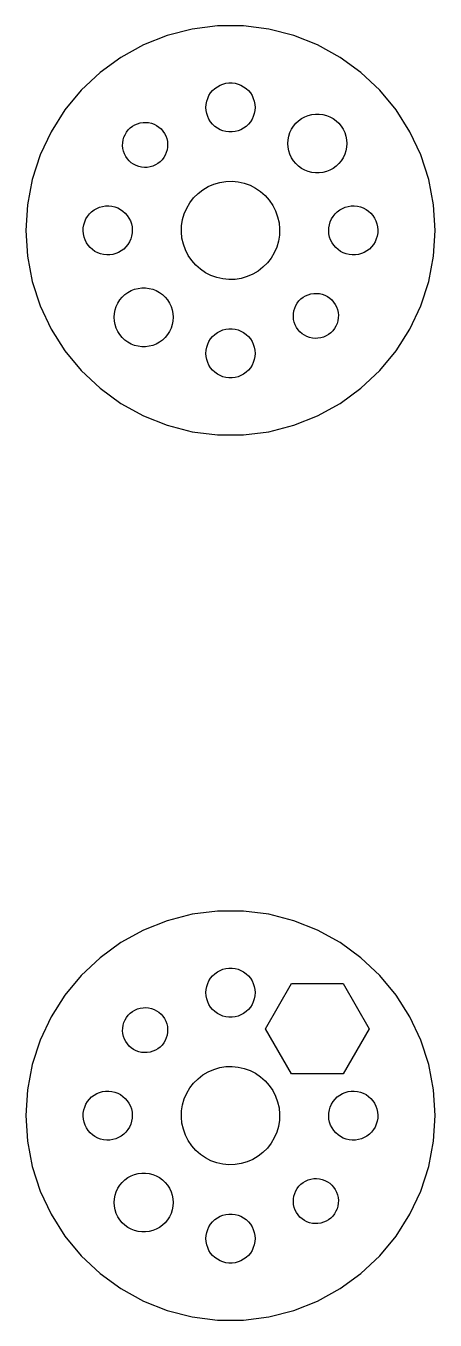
# Model space of a CAD drawing. Header units: metres. Extents: x -14 to 14, y -12 to 176.
# Drawn here: x -12.5 to 12.5, y -12.5 to 66.5 of the extents above; entities that cross this region are included whole.
import ezdxf

# ---------------------------------------------------------------- set-up
doc = ezdxf.new("R2010")
doc.units = ezdxf.units.M

msp = doc.modelspace()

# ---------------------------------------------------------------- linework, layer by layer
for p, q in [((-0.784866, 66.4753), (-2.34225, 66.2786)), ((0.784866, 66.4753), (-0.784866, 66.4753)), ((2.34225, 66.2786), (0.784866, 66.4753)), ((-3.8627, 65.8882), (-5.32224, 65.3103)), ((-2.34225, 66.2786), (-3.8627, 65.8882)), ((3.8627, 65.8882), (2.34225, 66.2786)), ((5.32224, 65.3103), (3.8627, 65.8882)), ((-5.32224, 65.3103), (-6.69783, 64.5541)), ((6.69783, 64.5541), (5.32224, 65.3103)), ((-6.69783, 64.5541), (-7.96779, 63.6314)), ((7.96779, 63.6314), (6.69783, 64.5541)), ((-7.96779, 63.6314), (-9.11211, 62.5568)), ((9.11211, 62.5568), (7.96779, 63.6314)), ((-9.11211, 62.5568), (-10.1127, 61.3473)), ((-1.31445, 62.2226), (-1.21352, 62.3817)), ((-1.21352, 62.3817), (-1.09344, 62.5268)), ((-1.09344, 62.5268), (-0.956131, 62.6558)), ((-0.956131, 62.6558), (-0.803726, 62.7665)), ((-0.803726, 62.7665), (-0.638657, 62.8572)), ((-0.638657, 62.8572), (-0.463516, 62.9266)), ((-0.463516, 62.9266), (-0.281067, 62.9734)), ((-0.281067, 62.9734), (-0.094177, 62.997)), ((-0.094177, 62.997), (0.094177, 62.997)), ((0.094177, 62.997), (0.281067, 62.9734)), ((0.281067, 62.9734), (0.463516, 62.9266)), ((0.463516, 62.9266), (0.638657, 62.8572)), ((0.638657, 62.8572), (0.803726, 62.7665)), ((0.803726, 62.7665), (0.956131, 62.6558)), ((0.956131, 62.6558), (1.09344, 62.5268)), ((1.09344, 62.5268), (1.21352, 62.3817)), ((1.21352, 62.3817), (1.31445, 62.2226)), ((10.1127, 61.3473), (9.11211, 62.5568)), ((-1.5, 61.5), (-1.48816, 61.688)), ((-1.48816, 61.688), (-1.45287, 61.873)), ((-1.45287, 61.873), (-1.39465, 62.0522)), ((-1.39465, 62.0522), (-1.31445, 62.2226)), ((1.31445, 62.2226), (1.39465, 62.0522)), ((1.39465, 62.0522), (1.45287, 61.873)), ((1.45287, 61.873), (1.48816, 61.688)), ((1.48816, 61.688), (1.5, 61.5)), ((-10.1127, 61.3473), (-10.9538, 60.0219)), ((-1.48816, 61.312), (-1.5, 61.5)), ((-1.45287, 61.127), (-1.48816, 61.312)), ((-1.39465, 60.9478), (-1.45287, 61.127)), ((-1.31445, 60.7774), (-1.39465, 60.9478)), ((1.39465, 60.9478), (1.31445, 60.7774)), ((1.45287, 61.127), (1.39465, 60.9478)), ((1.48816, 61.312), (1.45287, 61.127)), ((1.5, 61.5), (1.48816, 61.312)), ((4.15562, 60.6899), (4.3385, 60.8228)), ((4.3385, 60.8228), (4.53659, 60.9317)), ((4.53659, 60.9317), (4.74677, 61.0149)), ((4.74677, 61.0149), (4.96571, 61.0711)), ((4.96571, 61.0711), (5.18997, 61.0994)), ((5.18997, 61.0994), (5.41602, 61.0994)), ((5.41602, 61.0994), (5.64027, 61.0711)), ((5.64027, 61.0711), (5.85922, 61.0149)), ((5.85922, 61.0149), (6.0694, 60.9317)), ((6.0694, 60.9317), (6.26749, 60.8228)), ((6.26749, 60.8228), (6.45035, 60.6899)), ((10.9538, 60.0219), (10.1127, 61.3473)), ((-10.9538, 60.0219), (-11.6222, 58.6015)), ((-6.35214, 59.9878), (-6.24631, 60.1242)), ((-6.24631, 60.1242), (-6.12421, 60.2463)), ((-6.12421, 60.2463), (-5.98776, 60.3521)), ((-5.98776, 60.3521), (-5.83914, 60.44)), ((-5.83914, 60.44), (-5.68066, 60.5086)), ((-5.68066, 60.5086), (-5.51485, 60.5568)), ((-5.51485, 60.5568), (-5.3443, 60.5838)), ((-5.3443, 60.5838), (-5.17172, 60.5892)), ((-5.17172, 60.5892), (-4.9998, 60.573)), ((-4.9998, 60.573), (-4.8313, 60.5353)), ((-4.8313, 60.5353), (-4.66882, 60.4768)), ((-4.66882, 60.4768), (-4.51497, 60.3984)), ((-4.51497, 60.3984), (-4.37216, 60.3014)), ((-4.37216, 60.3014), (-4.24263, 60.1872)), ((-4.24263, 60.1872), (-4.12845, 60.0576)), ((-4.12845, 60.0576), (-4.03139, 59.9148)), ((-1.21352, 60.6183), (-1.31445, 60.7774)), ((-1.09344, 60.4732), (-1.21352, 60.6183)), ((-0.956131, 60.3442), (-1.09344, 60.4732)), ((-0.803726, 60.2335), (-0.956131, 60.3442)), ((-0.638657, 60.1427), (-0.803726, 60.2335)), ((-0.463516, 60.0734), (-0.638657, 60.1427)), ((-0.281067, 60.0266), (-0.463516, 60.0734)), ((-0.094177, 60.0029), (-0.281067, 60.0266)), ((0.094177, 60.0029), (-0.094177, 60.0029)), ((0.281067, 60.0266), (0.094177, 60.0029)), ((0.463516, 60.0734), (0.281067, 60.0266)), ((0.638657, 60.1427), (0.463516, 60.0734)), ((0.803726, 60.2335), (0.638657, 60.1427)), ((0.956131, 60.3442), (0.803726, 60.2335)), ((1.09344, 60.4732), (0.956131, 60.3442)), ((1.21352, 60.6183), (1.09344, 60.4732)), ((1.31445, 60.7774), (1.21352, 60.6183)), ((3.62939, 59.9656), (3.72565, 60.1702)), ((3.72565, 60.1702), (3.84676, 60.361)), ((3.84676, 60.361), (3.99084, 60.5352)), ((3.99084, 60.5352), (4.15562, 60.6899)), ((6.45035, 60.6899), (6.61514, 60.5352)), ((6.61514, 60.5352), (6.75922, 60.361)), ((6.75922, 60.361), (6.88034, 60.1702)), ((6.88034, 60.1702), (6.97659, 59.9656)), ((11.6222, 58.6015), (10.9538, 60.0219)), ((-6.58923, 59.1717), (-6.5838, 59.3443)), ((-6.5838, 59.3443), (-6.55679, 59.5148)), ((-6.55679, 59.5148), (-6.50862, 59.6807)), ((-6.50862, 59.6807), (-6.44003, 59.8391)), ((-6.44003, 59.8391), (-6.35214, 59.9878)), ((-4.03139, 59.9148), (-3.95299, 59.761)), ((-3.95299, 59.761), (-3.8945, 59.5985)), ((-3.8945, 59.5985), (-3.85683, 59.43)), ((-3.85683, 59.43), (-3.84059, 59.2581)), ((-3.84059, 59.2581), (-3.84601, 59.0855)), ((3.50299, 59.303), (3.51718, 59.5286)), ((3.51718, 59.0774), (3.50299, 59.303)), ((3.51718, 59.5286), (3.55954, 59.7506)), ((3.55954, 59.7506), (3.62939, 59.9656)), ((6.97659, 59.9656), (7.04645, 59.7506)), ((7.04645, 59.7506), (7.08879, 59.5286)), ((7.08879, 59.5286), (7.103, 59.303)), ((7.103, 59.303), (7.08879, 59.0774)), ((-11.6222, 58.6015), (-12.1073, 57.1086)), ((-6.57298, 58.9998), (-6.58923, 59.1717)), ((-6.53531, 58.8313), (-6.57298, 58.9998)), ((-6.47682, 58.6688), (-6.53531, 58.8313)), ((-6.39842, 58.515), (-6.47682, 58.6688)), ((-6.30136, 58.3722), (-6.39842, 58.515)), ((-4.07767, 58.442), (-4.1835, 58.3056)), ((-3.98978, 58.5907), (-4.07767, 58.442)), ((-3.92119, 58.7491), (-3.98978, 58.5907)), ((-3.87302, 58.915), (-3.92119, 58.7491)), ((-3.84601, 59.0855), (-3.87302, 58.915)), ((3.55954, 58.8553), (3.51718, 59.0774)), ((3.62939, 58.6404), (3.55954, 58.8553)), ((3.72565, 58.4358), (3.62939, 58.6404)), ((3.84676, 58.245), (3.72565, 58.4358)), ((6.88034, 58.4358), (6.75922, 58.245)), ((6.97659, 58.6404), (6.88034, 58.4358)), ((7.04645, 58.8553), (6.97659, 58.6404)), ((7.08879, 59.0774), (7.04645, 58.8553)), ((12.1073, 57.1086), (11.6222, 58.6015)), ((-6.18718, 58.2426), (-6.30136, 58.3722)), ((-6.05765, 58.1284), (-6.18718, 58.2426)), ((-5.91484, 58.0314), (-6.05765, 58.1284)), ((-5.76099, 57.953), (-5.91484, 58.0314)), ((-5.59851, 57.8945), (-5.76099, 57.953)), ((-5.43001, 57.8568), (-5.59851, 57.8945)), ((-5.2581, 57.8406), (-5.43001, 57.8568)), ((-5.08551, 57.846), (-5.2581, 57.8406)), ((-4.91496, 57.873), (-5.08551, 57.846)), ((-4.74915, 57.9212), (-4.91496, 57.873)), ((-4.59067, 57.9898), (-4.74915, 57.9212)), ((-4.44205, 58.0777), (-4.59067, 57.9898)), ((-4.3056, 58.1835), (-4.44205, 58.0777)), ((-4.1835, 58.3056), (-4.3056, 58.1835)), ((3.99084, 58.0708), (3.84676, 58.245)), ((4.15562, 57.9161), (3.99084, 58.0708)), ((4.3385, 57.7832), (4.15562, 57.9161)), ((4.53659, 57.6743), (4.3385, 57.7832)), ((4.74677, 57.5911), (4.53659, 57.6743)), ((6.0694, 57.6743), (5.85922, 57.5911)), ((6.26749, 57.7832), (6.0694, 57.6743)), ((6.45035, 57.9161), (6.26749, 57.7832)), ((6.61514, 58.0708), (6.45035, 57.9161)), ((6.75922, 58.245), (6.61514, 58.0708)), ((-12.1073, 57.1086), (-12.4014, 55.5667)), ((-1.0162, 56.8226), (-0.654419, 56.9277)), ((-0.654419, 56.9277), (-0.282318, 56.9867)), ((-0.282318, 56.9867), (0.094223, 56.9985)), ((0.094223, 56.9985), (0.469299, 56.9631)), ((0.469299, 56.9631), (0.83696, 56.8809)), ((0.83696, 56.8809), (1.19144, 56.7533)), ((4.96571, 57.5349), (4.74677, 57.5911)), ((5.18997, 57.5065), (4.96571, 57.5349)), ((5.41602, 57.5065), (5.18997, 57.5065)), ((5.64027, 57.5349), (5.41602, 57.5065)), ((5.85922, 57.5911), (5.64027, 57.5349)), ((12.4014, 55.5667), (12.1073, 57.1086)), ((-2.25032, 55.9839), (-1.98393, 56.2503)), ((-1.98393, 56.2503), (-1.68625, 56.4812)), ((-1.68625, 56.4812), (-1.36197, 56.673)), ((-1.36197, 56.673), (-1.0162, 56.8226)), ((1.19144, 56.7533), (1.52711, 56.5822)), ((1.52711, 56.5822), (1.83871, 56.3705)), ((1.83871, 56.3705), (2.12131, 56.1213)), ((2.12131, 56.1213), (2.37045, 55.8387)), ((-12.4014, 55.5667), (-12.5, 54)), ((-8.33008, 55.2494), (-8.16695, 55.3436)), ((-8.16695, 55.3436), (-7.99329, 55.4165)), ((-7.99329, 55.4165), (-7.81186, 55.4672)), ((-7.81186, 55.4672), (-7.6255, 55.4947)), ((-7.6255, 55.4947), (-7.43718, 55.4987)), ((-7.43718, 55.4987), (-7.24983, 55.479)), ((-7.24983, 55.479), (-7.06645, 55.436)), ((-7.06645, 55.436), (-6.88989, 55.3703)), ((-6.88989, 55.3703), (-6.72295, 55.283)), ((-6.72295, 55.283), (-6.56827, 55.1755)), ((-2.82263, 55.0162), (-2.673, 55.362)), ((-2.673, 55.362), (-2.48123, 55.6862)), ((-2.48123, 55.6862), (-2.25032, 55.9839)), ((2.37045, 55.8387), (2.58221, 55.5271)), ((2.58221, 55.5271), (2.75325, 55.1914)), ((6.66991, 55.2494), (6.83304, 55.3436)), ((6.83304, 55.3436), (7.0067, 55.4165)), ((7.0067, 55.4165), (7.18813, 55.4672)), ((7.18813, 55.4672), (7.37448, 55.4947)), ((7.37448, 55.4947), (7.56281, 55.4987)), ((7.56281, 55.4987), (7.75015, 55.479)), ((7.75015, 55.479), (7.93353, 55.436)), ((7.93353, 55.436), (8.11009, 55.3703)), ((8.11009, 55.3703), (8.27704, 55.283)), ((8.27704, 55.283), (8.43172, 55.1755)), ((12.5, 54), (12.4014, 55.5667)), ((-8.96036, 54.3425), (-8.90591, 54.5229)), ((-8.90591, 54.5229), (-8.8293, 54.6949)), ((-8.8293, 54.6949), (-8.73172, 54.8561)), ((-8.73172, 54.8561), (-8.61472, 55.0037)), ((-8.61472, 55.0037), (-8.48012, 55.1355)), ((-8.48012, 55.1355), (-8.33008, 55.2494)), ((-6.56827, 55.1755), (-6.42828, 55.0495)), ((-6.42828, 55.0495), (-6.30519, 54.9069)), ((-6.30519, 54.9069), (-6.20096, 54.75)), ((-6.20096, 54.75), (-6.1172, 54.5813)), ((-6.1172, 54.5813), (-6.05525, 54.4034)), ((-2.98668, 54.2823), (-2.92773, 54.6544)), ((-2.92773, 54.6544), (-2.82263, 55.0162)), ((2.75325, 55.1914), (2.88087, 54.837)), ((2.88087, 54.837), (2.96306, 54.4693)), ((6.03963, 54.3425), (6.09407, 54.5229)), ((6.09407, 54.5229), (6.17068, 54.6949)), ((6.17068, 54.6949), (6.26826, 54.8561)), ((6.26826, 54.8561), (6.38527, 55.0037)), ((6.38527, 55.0037), (6.51987, 55.1355)), ((6.51987, 55.1355), (6.66991, 55.2494)), ((8.43172, 55.1755), (8.5717, 55.0495)), ((8.5717, 55.0495), (8.69479, 54.9069)), ((8.69479, 54.9069), (8.79903, 54.75)), ((8.79903, 54.75), (8.88278, 54.5813)), ((8.88278, 54.5813), (8.94473, 54.4034)), ((-12.5, 54), (-12.4014, 52.4333)), ((-8.99966, 53.9686), (-8.99178, 54.1568)), ((-8.9839, 53.7809), (-8.99966, 53.9686)), ((-8.99178, 54.1568), (-8.96036, 54.3425)), ((-8.94473, 53.5966), (-8.9839, 53.7809)), ((-6.05525, 54.4034), (-6.01608, 54.2191)), ((-6.00821, 53.8432), (-6.03963, 53.6575)), ((-6.01608, 54.2191), (-6.00032, 54.0314)), ((-6.00032, 54.0314), (-6.00821, 53.8432)), ((-2.9985, 53.9058), (-2.98668, 54.2823)), ((-2.96306, 53.5307), (-2.9985, 53.9058)), ((2.98668, 53.7177), (2.92773, 53.3456)), ((2.96306, 54.4693), (2.9985, 54.0942)), ((2.9985, 54.0942), (2.98668, 53.7177)), ((6.00032, 53.9686), (6.00821, 54.1568)), ((6.01608, 53.7809), (6.00032, 53.9686)), ((6.00821, 54.1568), (6.03963, 54.3425)), ((6.05525, 53.5966), (6.01608, 53.7809)), ((8.94473, 54.4034), (8.9839, 54.2191)), ((8.99178, 53.8432), (8.96036, 53.6575)), ((8.9839, 54.2191), (8.99966, 54.0314)), ((8.99966, 54.0314), (8.99178, 53.8432)), ((12.4014, 52.4333), (12.5, 54)), ((-8.88278, 53.4187), (-8.94473, 53.5966)), ((-8.79903, 53.25), (-8.88278, 53.4187)), ((-8.69479, 53.0931), (-8.79903, 53.25)), ((-8.5717, 52.9505), (-8.69479, 53.0931)), ((-8.43172, 52.8245), (-8.5717, 52.9505)), ((-6.38527, 52.9963), (-6.51987, 52.8645)), ((-6.26826, 53.1439), (-6.38527, 52.9963)), ((-6.17068, 53.3051), (-6.26826, 53.1439)), ((-6.09407, 53.4771), (-6.17068, 53.3051)), ((-6.03963, 53.6575), (-6.09407, 53.4771)), ((-2.88087, 53.163), (-2.96306, 53.5307)), ((-2.75325, 52.8086), (-2.88087, 53.163)), ((2.82263, 52.9838), (2.673, 52.638)), ((2.92773, 53.3456), (2.82263, 52.9838)), ((6.1172, 53.4187), (6.05525, 53.5966)), ((6.20096, 53.25), (6.1172, 53.4187)), ((6.30519, 53.0931), (6.20096, 53.25)), ((6.42828, 52.9505), (6.30519, 53.0931)), ((6.56827, 52.8245), (6.42828, 52.9505)), ((8.61472, 52.9963), (8.48012, 52.8645)), ((8.73172, 53.1439), (8.61472, 52.9963)), ((8.8293, 53.3051), (8.73172, 53.1439)), ((8.90591, 53.4771), (8.8293, 53.3051)), ((8.96036, 53.6575), (8.90591, 53.4771)), ((-12.4014, 52.4333), (-12.1073, 50.8914)), ((-8.27704, 52.717), (-8.43172, 52.8245)), ((-8.11009, 52.6297), (-8.27704, 52.717)), ((-7.93353, 52.564), (-8.11009, 52.6297)), ((-7.75015, 52.521), (-7.93353, 52.564)), ((-7.56281, 52.5013), (-7.75015, 52.521)), ((-7.37448, 52.5053), (-7.56281, 52.5013)), ((-7.18813, 52.5328), (-7.37448, 52.5053)), ((-7.0067, 52.5835), (-7.18813, 52.5328)), ((-6.83304, 52.6564), (-7.0067, 52.5835)), ((-6.66991, 52.7506), (-6.83304, 52.6564)), ((-6.51987, 52.8645), (-6.66991, 52.7506)), ((-2.58221, 52.4729), (-2.75325, 52.8086)), ((-2.37045, 52.1613), (-2.58221, 52.4729)), ((-2.12131, 51.8787), (-2.37045, 52.1613)), ((2.48123, 52.3138), (2.25032, 52.0161)), ((2.673, 52.638), (2.48123, 52.3138)), ((6.72295, 52.717), (6.56827, 52.8245)), ((6.88989, 52.6297), (6.72295, 52.717)), ((7.06645, 52.564), (6.88989, 52.6297)), ((7.24983, 52.521), (7.06645, 52.564)), ((7.43718, 52.5013), (7.24983, 52.521)), ((7.6255, 52.5053), (7.43718, 52.5013)), ((7.81186, 52.5328), (7.6255, 52.5053)), ((7.99329, 52.5835), (7.81186, 52.5328)), ((8.16695, 52.6564), (7.99329, 52.5835)), ((8.33008, 52.7506), (8.16695, 52.6564)), ((8.48012, 52.8645), (8.33008, 52.7506)), ((12.1073, 50.8914), (12.4014, 52.4333)), ((-1.83871, 51.6295), (-2.12131, 51.8787)), ((-1.52711, 51.4178), (-1.83871, 51.6295)), ((-1.19144, 51.2467), (-1.52711, 51.4178)), ((1.36197, 51.327), (1.0162, 51.1774)), ((1.68625, 51.5188), (1.36197, 51.327)), ((1.98393, 51.7497), (1.68625, 51.5188)), ((2.25032, 52.0161), (1.98393, 51.7497)), ((-12.1073, 50.8914), (-11.6222, 49.3985)), ((-0.83696, 51.1191), (-1.19144, 51.2467)), ((-0.469299, 51.0369), (-0.83696, 51.1191)), ((-0.094223, 51.0015), (-0.469299, 51.0369)), ((0.282318, 51.0133), (-0.094223, 51.0015)), ((0.654419, 51.0723), (0.282318, 51.0133)), ((1.0162, 51.1774), (0.654419, 51.0723)), ((11.6222, 49.3985), (12.1073, 50.8914)), ((-6.88034, 49.5642), (-6.75922, 49.755)), ((-6.75922, 49.755), (-6.61514, 49.9292)), ((-6.61514, 49.9292), (-6.45035, 50.0839)), ((-6.45035, 50.0839), (-6.26749, 50.2168)), ((-6.26749, 50.2168), (-6.0694, 50.3257)), ((-6.0694, 50.3257), (-5.85922, 50.4089)), ((-5.85922, 50.4089), (-5.64027, 50.4651)), ((-5.64027, 50.4651), (-5.41602, 50.4935)), ((-5.41602, 50.4935), (-5.18997, 50.4935)), ((-5.18997, 50.4935), (-4.96571, 50.4651)), ((-4.96571, 50.4651), (-4.74677, 50.4089)), ((-4.74677, 50.4089), (-4.53659, 50.3257)), ((-4.53659, 50.3257), (-4.3385, 50.2168)), ((-4.3385, 50.2168), (-4.15562, 50.0839)), ((-4.15562, 50.0839), (-3.99084, 49.9292)), ((-3.99084, 49.9292), (-3.84676, 49.755)), ((-3.84676, 49.755), (-3.72565, 49.5642)), ((4.1835, 49.6944), (4.3056, 49.8165)), ((4.3056, 49.8165), (4.44205, 49.9223)), ((4.44205, 49.9223), (4.59067, 50.0102)), ((4.59067, 50.0102), (4.74915, 50.0788)), ((4.74915, 50.0788), (4.91496, 50.127)), ((4.91496, 50.127), (5.08551, 50.154)), ((5.08551, 50.154), (5.2581, 50.1594)), ((5.2581, 50.1594), (5.43001, 50.1432)), ((5.43001, 50.1432), (5.59851, 50.1055)), ((5.59851, 50.1055), (5.76099, 50.047)), ((5.76099, 50.047), (5.91484, 49.9686)), ((5.91484, 49.9686), (6.05765, 49.8716)), ((6.05765, 49.8716), (6.18718, 49.7574)), ((6.18718, 49.7574), (6.30136, 49.6278)), ((-11.6222, 49.3985), (-10.9538, 47.9781)), ((-7.08879, 48.9226), (-7.04645, 49.1447)), ((-7.04645, 49.1447), (-6.97659, 49.3596)), ((-6.97659, 49.3596), (-6.88034, 49.5642)), ((-3.72565, 49.5642), (-3.62939, 49.3596)), ((-3.62939, 49.3596), (-3.55954, 49.1447)), ((-3.55954, 49.1447), (-3.51718, 48.9226)), ((3.84601, 48.9145), (3.87302, 49.085)), ((3.87302, 49.085), (3.92119, 49.2509)), ((3.92119, 49.2509), (3.98978, 49.4093)), ((3.98978, 49.4093), (4.07767, 49.558)), ((4.07767, 49.558), (4.1835, 49.6944)), ((6.30136, 49.6278), (6.39842, 49.485)), ((6.39842, 49.485), (6.47682, 49.3312)), ((6.47682, 49.3312), (6.53531, 49.1687)), ((6.53531, 49.1687), (6.57298, 49.0002)), ((6.57298, 49.0002), (6.58923, 48.8283)), ((10.9538, 47.9781), (11.6222, 49.3985)), ((-7.103, 48.697), (-7.08879, 48.9226)), ((-7.08879, 48.4714), (-7.103, 48.697)), ((-7.04645, 48.2494), (-7.08879, 48.4714)), ((-6.97659, 48.0344), (-7.04645, 48.2494)), ((-3.55954, 48.2494), (-3.62939, 48.0344)), ((-3.51718, 48.4714), (-3.55954, 48.2494)), ((-3.51718, 48.9226), (-3.50299, 48.697)), ((-3.50299, 48.697), (-3.51718, 48.4714)), ((3.84059, 48.7419), (3.84601, 48.9145)), ((3.85683, 48.57), (3.84059, 48.7419)), ((3.8945, 48.4015), (3.85683, 48.57)), ((3.95299, 48.239), (3.8945, 48.4015)), ((4.03139, 48.0852), (3.95299, 48.239)), ((6.44003, 48.1609), (6.35214, 48.0122)), ((6.50862, 48.3193), (6.44003, 48.1609)), ((6.55679, 48.4852), (6.50862, 48.3193)), ((6.5838, 48.6557), (6.55679, 48.4852)), ((6.58923, 48.8283), (6.5838, 48.6557)), ((-10.9538, 47.9781), (-10.1127, 46.6527)), ((-6.88034, 47.8298), (-6.97659, 48.0344)), ((-6.75922, 47.639), (-6.88034, 47.8298)), ((-6.61514, 47.4648), (-6.75922, 47.639)), ((-6.45035, 47.3101), (-6.61514, 47.4648)), ((-3.99084, 47.4648), (-4.15562, 47.3101)), ((-3.84676, 47.639), (-3.99084, 47.4648)), ((-3.72565, 47.8298), (-3.84676, 47.639)), ((-3.62939, 48.0344), (-3.72565, 47.8298)), ((-1.31445, 47.2226), (-1.21352, 47.3817)), ((-1.21352, 47.3817), (-1.09344, 47.5268)), ((-1.09344, 47.5268), (-0.956131, 47.6558)), ((-0.956131, 47.6558), (-0.803726, 47.7665)), ((-0.803726, 47.7665), (-0.638657, 47.8573)), ((-0.638657, 47.8573), (-0.463516, 47.9266)), ((-0.463516, 47.9266), (-0.281067, 47.9734)), ((-0.281067, 47.9734), (-0.094177, 47.9971)), ((-0.094177, 47.9971), (0.094177, 47.9971)), ((0.094177, 47.9971), (0.281067, 47.9734)), ((0.281067, 47.9734), (0.463516, 47.9266)), ((0.463516, 47.9266), (0.638657, 47.8573)), ((0.638657, 47.8573), (0.803726, 47.7665)), ((0.803726, 47.7665), (0.956131, 47.6558)), ((0.956131, 47.6558), (1.09344, 47.5268)), ((1.09344, 47.5268), (1.21352, 47.3817)), ((1.21352, 47.3817), (1.31445, 47.2226)), ((4.12845, 47.9424), (4.03139, 48.0852)), ((4.24263, 47.8128), (4.12845, 47.9424)), ((4.37216, 47.6986), (4.24263, 47.8128)), ((4.51497, 47.6016), (4.37216, 47.6986)), ((4.66882, 47.5232), (4.51497, 47.6016)), ((4.8313, 47.4647), (4.66882, 47.5232)), ((4.9998, 47.427), (4.8313, 47.4647)), ((5.17172, 47.4108), (4.9998, 47.427)), ((5.3443, 47.4162), (5.17172, 47.4108)), ((5.51485, 47.4432), (5.3443, 47.4162)), ((5.68066, 47.4914), (5.51485, 47.4432)), ((5.83914, 47.56), (5.68066, 47.4914)), ((5.98776, 47.6479), (5.83914, 47.56)), ((6.12421, 47.7537), (5.98776, 47.6479)), ((6.24631, 47.8758), (6.12421, 47.7537)), ((6.35214, 48.0122), (6.24631, 47.8758)), ((10.1127, 46.6527), (10.9538, 47.9781)), ((-10.1127, 46.6527), (-9.11211, 45.4432)), ((-6.26749, 47.1772), (-6.45035, 47.3101)), ((-6.0694, 47.0683), (-6.26749, 47.1772)), ((-5.85922, 46.9851), (-6.0694, 47.0683)), ((-5.64027, 46.9289), (-5.85922, 46.9851)), ((-5.41602, 46.9006), (-5.64027, 46.9289)), ((-5.18997, 46.9006), (-5.41602, 46.9006)), ((-4.96571, 46.9289), (-5.18997, 46.9006)), ((-4.74677, 46.9851), (-4.96571, 46.9289)), ((-4.53659, 47.0683), (-4.74677, 46.9851)), ((-4.3385, 47.1772), (-4.53659, 47.0683)), ((-4.15562, 47.3101), (-4.3385, 47.1772)), ((-1.5, 46.5), (-1.48816, 46.688)), ((-1.48816, 46.688), (-1.45287, 46.873)), ((-1.45287, 46.873), (-1.39465, 47.0522)), ((-1.39465, 47.0522), (-1.31445, 47.2226)), ((1.31445, 47.2226), (1.39465, 47.0522)), ((1.39465, 47.0522), (1.45287, 46.873)), ((1.45287, 46.873), (1.48816, 46.688)), ((1.48816, 46.688), (1.5, 46.5)), ((9.11211, 45.4432), (10.1127, 46.6527)), ((-1.48816, 46.312), (-1.5, 46.5)), ((-1.45287, 46.127), (-1.48816, 46.312)), ((-1.39465, 45.9478), (-1.45287, 46.127)), ((-1.31445, 45.7774), (-1.39465, 45.9478)), ((1.39465, 45.9478), (1.31445, 45.7774)), ((1.45287, 46.127), (1.39465, 45.9478)), ((1.48816, 46.312), (1.45287, 46.127)), ((1.5, 46.5), (1.48816, 46.312)), ((-9.11211, 45.4432), (-7.96779, 44.3686)), ((-1.21352, 45.6183), (-1.31445, 45.7774)), ((-1.09344, 45.4732), (-1.21352, 45.6183)), ((-0.956131, 45.3442), (-1.09344, 45.4732)), ((-0.803726, 45.2335), (-0.956131, 45.3442)), ((-0.638657, 45.1428), (-0.803726, 45.2335)), ((-0.463516, 45.0734), (-0.638657, 45.1428)), ((-0.281067, 45.0266), (-0.463516, 45.0734)), ((-0.094177, 45.003), (-0.281067, 45.0266)), ((0.094177, 45.003), (-0.094177, 45.003)), ((0.281067, 45.0266), (0.094177, 45.003)), ((0.463516, 45.0734), (0.281067, 45.0266)), ((0.638657, 45.1428), (0.463516, 45.0734)), ((0.803726, 45.2335), (0.638657, 45.1428)), ((0.956131, 45.3442), (0.803726, 45.2335)), ((1.09344, 45.4732), (0.956131, 45.3442)), ((1.21352, 45.6183), (1.09344, 45.4732)), ((1.31445, 45.7774), (1.21352, 45.6183)), ((7.96779, 44.3686), (9.11211, 45.4432)), ((-7.96779, 44.3686), (-6.69783, 43.4459)), ((6.69783, 43.4459), (7.96779, 44.3686)), ((-6.69783, 43.4459), (-5.32224, 42.6897)), ((5.32224, 42.6897), (6.69783, 43.4459)), ((-5.32224, 42.6897), (-3.8627, 42.1118)), ((3.8627, 42.1118), (5.32224, 42.6897)), ((-3.8627, 42.1118), (-2.34225, 41.7214)), ((2.34225, 41.7214), (3.8627, 42.1118)), ((-2.34225, 41.7214), (-0.784866, 41.5247)), ((-0.784866, 41.5247), (0.784866, 41.5247)), ((0.784866, 41.5247), (2.34225, 41.7214)), ((-3.8627, 11.8882), (-5.32224, 11.3103)), ((-2.34225, 12.2786), (-3.8627, 11.8882)), ((-0.784866, 12.4753), (-2.34225, 12.2786)), ((0.784866, 12.4753), (-0.784866, 12.4753)), ((2.34225, 12.2786), (0.784866, 12.4753)), ((3.8627, 11.8882), (2.34225, 12.2786)), ((5.32224, 11.3103), (3.8627, 11.8882)), ((-5.32224, 11.3103), (-6.69783, 10.5541)), ((6.69783, 10.5541), (5.32224, 11.3103)), ((-6.69783, 10.5541), (-7.96779, 9.63141)), ((7.96779, 9.63141), (6.69783, 10.5541)), ((-7.96779, 9.63141), (-9.11211, 8.55682)), ((9.11211, 8.55682), (7.96779, 9.63141)), ((-0.956131, 8.65576), (-0.803726, 8.76648)), ((-0.803726, 8.76648), (-0.638657, 8.85724)), ((-0.638657, 8.85724), (-0.463516, 8.92657)), ((-0.463516, 8.92657), (-0.281067, 8.97342)), ((-0.281067, 8.97342), (-0.094177, 8.99704)), ((-0.094177, 8.99704), (0.094177, 8.99704)), ((0.094177, 8.99704), (0.281067, 8.97342)), ((0.281067, 8.97342), (0.463516, 8.92657)), ((0.463516, 8.92657), (0.638657, 8.85724)), ((0.638657, 8.85724), (0.803726, 8.76648)), ((0.803726, 8.76648), (0.956131, 8.65576)), ((-9.11211, 8.55682), (-10.1127, 7.34731)), ((-1.45287, 7.87303), (-1.39465, 8.05219)), ((-1.39465, 8.05219), (-1.31445, 8.22263)), ((-1.31445, 8.22263), (-1.21352, 8.38167)), ((-1.21352, 8.38167), (-1.09344, 8.52681)), ((-1.09344, 8.52681), (-0.956131, 8.65576)), ((0.956131, 8.65576), (1.09344, 8.52681)), ((1.09344, 8.52681), (1.21352, 8.38167)), ((1.21352, 8.38167), (1.31445, 8.22263)), ((1.31445, 8.22263), (1.39465, 8.05219)), ((1.39465, 8.05219), (1.45287, 7.87303)), ((2.1295, 5.30299), (3.71625, 8.05132)), ((3.71625, 8.05132), (6.88974, 8.05132)), ((6.88974, 8.05132), (8.47649, 5.30299)), ((10.1127, 7.34731), (9.11211, 8.55682)), ((-10.1127, 7.34731), (-10.9538, 6.02191)), ((-1.5, 7.5), (-1.48816, 7.68799)), ((-1.48816, 7.312), (-1.5, 7.5)), ((-1.48816, 7.68799), (-1.45287, 7.87303)), ((-1.45287, 7.12695), (-1.48816, 7.312)), ((-1.39465, 6.9478), (-1.45287, 7.12695)), ((1.45287, 7.12695), (1.39465, 6.9478)), ((1.45287, 7.87303), (1.48816, 7.68799)), ((1.48816, 7.312), (1.45287, 7.12695)), ((1.48816, 7.68799), (1.5, 7.5)), ((1.5, 7.5), (1.48816, 7.312)), ((10.9538, 6.02191), (10.1127, 7.34731)), ((-6.12421, 6.24631), (-5.98776, 6.35214)), ((-5.98776, 6.35214), (-5.83914, 6.44003)), ((-5.83914, 6.44003), (-5.68066, 6.50862)), ((-5.68066, 6.50862), (-5.51485, 6.55679)), ((-5.51485, 6.55679), (-5.3443, 6.5838)), ((-5.3443, 6.5838), (-5.17172, 6.58923)), ((-5.17172, 6.58923), (-4.9998, 6.57298)), ((-4.9998, 6.57298), (-4.8313, 6.53531)), ((-4.8313, 6.53531), (-4.66882, 6.47682)), ((-4.66882, 6.47682), (-4.51497, 6.39842)), ((-4.51497, 6.39842), (-4.37216, 6.30136)), ((-1.31445, 6.77736), (-1.39465, 6.9478)), ((-1.21352, 6.61832), (-1.31445, 6.77736)), ((-1.09344, 6.47318), (-1.21352, 6.61832)), ((-0.956131, 6.34422), (-1.09344, 6.47318)), ((-0.803726, 6.23351), (-0.956131, 6.34422)), ((0.956131, 6.34422), (0.803726, 6.23351)), ((1.09344, 6.47318), (0.956131, 6.34422)), ((1.21352, 6.61832), (1.09344, 6.47318)), ((1.31445, 6.77736), (1.21352, 6.61832)), ((1.39465, 6.9478), (1.31445, 6.77736)), ((-10.9538, 6.02191), (-11.6222, 4.60155)), ((-6.55679, 5.51485), (-6.50862, 5.68066)), ((-6.50862, 5.68066), (-6.44003, 5.83914)), ((-6.44003, 5.83914), (-6.35214, 5.98776)), ((-6.35214, 5.98776), (-6.24631, 6.12421)), ((-6.24631, 6.12421), (-6.12421, 6.24631)), ((-4.37216, 6.30136), (-4.24263, 6.18718)), ((-4.24263, 6.18718), (-4.12845, 6.05765)), ((-4.12845, 6.05765), (-4.03139, 5.91484)), ((-4.03139, 5.91484), (-3.95299, 5.76099)), ((-3.95299, 5.76099), (-3.8945, 5.59851)), ((-3.8945, 5.59851), (-3.85683, 5.43001)), ((-0.638657, 6.14275), (-0.803726, 6.23351)), ((-0.463516, 6.07341), (-0.638657, 6.14275)), ((-0.281067, 6.02657), (-0.463516, 6.07341)), ((-0.094177, 6.00294), (-0.281067, 6.02657)), ((0.094177, 6.00294), (-0.094177, 6.00294)), ((0.281067, 6.02657), (0.094177, 6.00294)), ((0.463516, 6.07341), (0.281067, 6.02657)), ((0.638657, 6.14275), (0.463516, 6.07341)), ((0.803726, 6.23351), (0.638657, 6.14275)), ((11.6222, 4.60155), (10.9538, 6.02191)), ((-6.58923, 5.17172), (-6.5838, 5.3443)), ((-6.57298, 4.9998), (-6.58923, 5.17172)), ((-6.5838, 5.3443), (-6.55679, 5.51485)), ((-6.53531, 4.8313), (-6.57298, 4.9998)), ((-6.47682, 4.66882), (-6.53531, 4.8313)), ((-3.92119, 4.74915), (-3.98978, 4.59067)), ((-3.87302, 4.91496), (-3.92119, 4.74915)), ((-3.84601, 5.08551), (-3.87302, 4.91496)), ((-3.85683, 5.43001), (-3.84059, 5.2581)), ((-3.84059, 5.2581), (-3.84601, 5.08551)), ((3.71625, 2.55467), (2.1295, 5.30299)), ((8.47649, 5.30299), (6.88974, 2.55467)), ((-11.6222, 4.60155), (-12.1073, 3.10861)), ((-6.39842, 4.51497), (-6.47682, 4.66882)), ((-6.30136, 4.37216), (-6.39842, 4.51497)), ((-6.18718, 4.24263), (-6.30136, 4.37216)), ((-6.05765, 4.12845), (-6.18718, 4.24263)), ((-5.91484, 4.03139), (-6.05765, 4.12845)), ((-5.76099, 3.95299), (-5.91484, 4.03139)), ((-5.59851, 3.8945), (-5.76099, 3.95299)), ((-4.59067, 3.98978), (-4.74915, 3.92119)), ((-4.44205, 4.07767), (-4.59067, 3.98978)), ((-4.3056, 4.1835), (-4.44205, 4.07767)), ((-4.1835, 4.3056), (-4.3056, 4.1835)), ((-4.07767, 4.44205), (-4.1835, 4.3056)), ((-3.98978, 4.59067), (-4.07767, 4.44205)), ((12.1073, 3.10861), (11.6222, 4.60155)), ((-5.43001, 3.85683), (-5.59851, 3.8945)), ((-5.2581, 3.84059), (-5.43001, 3.85683)), ((-5.08551, 3.84601), (-5.2581, 3.84059)), ((-4.91496, 3.87302), (-5.08551, 3.84601)), ((-4.74915, 3.92119), (-4.91496, 3.87302)), ((-12.1073, 3.10861), (-12.4014, 1.56665)), ((-1.98393, 2.25032), (-1.68625, 2.48123)), ((-1.68625, 2.48123), (-1.36197, 2.673)), ((-1.36197, 2.673), (-1.0162, 2.82263)), ((-1.0162, 2.82263), (-0.654419, 2.92773)), ((-0.654419, 2.92773), (-0.282318, 2.98668)), ((-0.282318, 2.98668), (0.094223, 2.9985)), ((0.094223, 2.9985), (0.469299, 2.96306)), ((0.469299, 2.96306), (0.83696, 2.88087)), ((0.83696, 2.88087), (1.19144, 2.75325)), ((1.19144, 2.75325), (1.52711, 2.58221)), ((1.52711, 2.58221), (1.83871, 2.37045)), ((1.83871, 2.37045), (2.12131, 2.12131)), ((6.88974, 2.55467), (3.71625, 2.55467)), ((12.4014, 1.56665), (12.1073, 3.10861)), ((-2.673, 1.36197), (-2.48123, 1.68625)), ((-2.48123, 1.68625), (-2.25032, 1.98393)), ((-2.25032, 1.98393), (-1.98393, 2.25032)), ((2.12131, 2.12131), (2.37045, 1.83871)), ((2.37045, 1.83871), (2.58221, 1.52711)), ((-12.4014, 1.56665), (-12.5, 0)), ((-8.8293, 0.694931), (-8.73172, 0.856064)), ((-8.73172, 0.856064), (-8.61472, 1.00369)), ((-8.61472, 1.00369), (-8.48012, 1.13548)), ((-8.48012, 1.13548), (-8.33008, 1.24937)), ((-8.33008, 1.24937), (-8.16695, 1.34357)), ((-8.16695, 1.34357), (-7.99329, 1.41655)), ((-7.99329, 1.41655), (-7.81186, 1.46721)), ((-7.81186, 1.46721), (-7.6255, 1.49474)), ((-7.6255, 1.49474), (-7.43718, 1.49867)), ((-7.43718, 1.49867), (-7.24983, 1.47899)), ((-7.24983, 1.47899), (-7.06645, 1.43597)), ((-7.06645, 1.43597), (-6.88989, 1.37032)), ((-6.88989, 1.37032), (-6.72295, 1.28304)), ((-6.72295, 1.28304), (-6.56827, 1.17554)), ((-6.56827, 1.17554), (-6.42828, 1.04948)), ((-6.42828, 1.04948), (-6.30519, 0.906891)), ((-6.30519, 0.906891), (-6.20096, 0.75)), ((-2.92773, 0.654419), (-2.82263, 1.0162)), ((-2.82263, 1.0162), (-2.673, 1.36197)), ((2.58221, 1.52711), (2.75325, 1.19144)), ((2.75325, 1.19144), (2.88087, 0.83696)), ((2.88087, 0.83696), (2.96306, 0.469299)), ((6.17068, 0.694931), (6.26826, 0.856064)), ((6.26826, 0.856064), (6.38527, 1.00369)), ((6.38527, 1.00369), (6.51987, 1.13548)), ((6.51987, 1.13548), (6.66991, 1.24937)), ((6.66991, 1.24937), (6.83304, 1.34357)), ((6.83304, 1.34357), (7.0067, 1.41655)), ((7.0067, 1.41655), (7.18813, 1.46721)), ((7.18813, 1.46721), (7.37448, 1.49474)), ((7.37448, 1.49474), (7.56281, 1.49867)), ((7.56281, 1.49867), (7.75015, 1.47899)), ((7.75015, 1.47899), (7.93353, 1.43597)), ((7.93353, 1.43597), (8.11009, 1.37032)), ((8.11009, 1.37032), (8.27704, 1.28304)), ((8.27704, 1.28304), (8.43172, 1.17554)), ((8.43172, 1.17554), (8.5717, 1.04948)), ((8.5717, 1.04948), (8.69479, 0.906891)), ((8.69479, 0.906891), (8.79903, 0.75)), ((12.5, 0), (12.4014, 1.56665)), ((-12.5, 0), (-12.4014, -1.56665)), ((-8.99966, -0.031403), (-8.99178, 0.156784)), ((-8.99178, 0.156784), (-8.96036, 0.342514)), ((-8.96036, 0.342514), (-8.90591, 0.522858)), ((-8.90591, 0.522858), (-8.8293, 0.694931)), ((-6.20096, 0.75), (-6.1172, 0.581268)), ((-6.1172, 0.581268), (-6.05525, 0.403366)), ((-6.05525, 0.403366), (-6.01608, 0.219116)), ((-6.01608, 0.219116), (-6.00032, 0.031403)), ((-6.00032, 0.031403), (-6.00821, -0.156784)), ((-2.9985, -0.094223), (-2.98668, 0.282318)), ((-2.98668, 0.282318), (-2.92773, 0.654419)), ((2.96306, 0.469299), (2.9985, 0.094223)), ((2.9985, 0.094223), (2.98668, -0.282318)), ((6.00032, -0.031403), (6.00821, 0.156784)), ((6.00821, 0.156784), (6.03963, 0.342514)), ((6.03963, 0.342514), (6.09407, 0.522858)), ((6.09407, 0.522858), (6.17068, 0.694931)), ((8.79903, 0.75), (8.88278, 0.581268)), ((8.88278, 0.581268), (8.94473, 0.403366)), ((8.94473, 0.403366), (8.9839, 0.219116)), ((8.9839, 0.219116), (8.99966, 0.031403)), ((8.99966, 0.031403), (8.99178, -0.156784)), ((12.4014, -1.56665), (12.5, 0)), ((-8.9839, -0.219116), (-8.99966, -0.031403)), ((-8.94473, -0.403366), (-8.9839, -0.219116)), ((-8.88278, -0.581268), (-8.94473, -0.403366)), ((-8.79903, -0.75), (-8.88278, -0.581268)), ((-8.69479, -0.906891), (-8.79903, -0.75)), ((-6.17068, -0.694931), (-6.26826, -0.856064)), ((-6.09407, -0.522858), (-6.17068, -0.694931)), ((-6.03963, -0.342514), (-6.09407, -0.522858)), ((-6.00821, -0.156784), (-6.03963, -0.342514)), ((-2.96306, -0.469299), (-2.9985, -0.094223)), ((-2.88087, -0.83696), (-2.96306, -0.469299)), ((2.92773, -0.654419), (2.82263, -1.0162)), ((2.98668, -0.282318), (2.92773, -0.654419)), ((6.01608, -0.219116), (6.00032, -0.031403)), ((6.05525, -0.403366), (6.01608, -0.219116)), ((6.1172, -0.581268), (6.05525, -0.403366)), ((6.20096, -0.75), (6.1172, -0.581268)), ((6.30519, -0.906891), (6.20096, -0.75)), ((8.8293, -0.694931), (8.73172, -0.856064)), ((8.90591, -0.522858), (8.8293, -0.694931)), ((8.96036, -0.342514), (8.90591, -0.522858)), ((8.99178, -0.156784), (8.96036, -0.342514)), ((-12.4014, -1.56665), (-12.1073, -3.10861)), ((-8.5717, -1.04948), (-8.69479, -0.906891)), ((-8.43172, -1.17554), (-8.5717, -1.04948)), ((-8.27704, -1.28304), (-8.43172, -1.17554)), ((-8.11009, -1.37032), (-8.27704, -1.28304)), ((-7.93353, -1.43597), (-8.11009, -1.37032)), ((-7.75015, -1.47899), (-7.93353, -1.43597)), ((-7.56281, -1.49867), (-7.75015, -1.47899)), ((-7.37448, -1.49474), (-7.56281, -1.49867)), ((-7.18813, -1.46721), (-7.37448, -1.49474)), ((-7.0067, -1.41655), (-7.18813, -1.46721)), ((-6.83304, -1.34357), (-7.0067, -1.41655)), ((-6.66991, -1.24937), (-6.83304, -1.34357)), ((-6.51987, -1.13548), (-6.66991, -1.24937)), ((-6.38527, -1.00369), (-6.51987, -1.13548)), ((-6.26826, -0.856064), (-6.38527, -1.00369)), ((-2.75325, -1.19144), (-2.88087, -0.83696)), ((-2.58221, -1.52711), (-2.75325, -1.19144)), ((-2.37045, -1.83871), (-2.58221, -1.52711)), ((2.673, -1.36197), (2.48123, -1.68625)), ((2.82263, -1.0162), (2.673, -1.36197)), ((6.42828, -1.04948), (6.30519, -0.906891)), ((6.56827, -1.17554), (6.42828, -1.04948)), ((6.72295, -1.28304), (6.56827, -1.17554)), ((6.88989, -1.37032), (6.72295, -1.28304)), ((7.06645, -1.43597), (6.88989, -1.37032)), ((7.24983, -1.47899), (7.06645, -1.43597)), ((7.43718, -1.49867), (7.24983, -1.47899)), ((7.6255, -1.49474), (7.43718, -1.49867)), ((7.81186, -1.46721), (7.6255, -1.49474)), ((7.99329, -1.41655), (7.81186, -1.46721)), ((8.16695, -1.34357), (7.99329, -1.41655)), ((8.33008, -1.24937), (8.16695, -1.34357)), ((8.48012, -1.13548), (8.33008, -1.24937)), ((8.61472, -1.00369), (8.48012, -1.13548)), ((8.73172, -0.856064), (8.61472, -1.00369)), ((12.1073, -3.10861), (12.4014, -1.56665)), ((-2.12131, -2.12131), (-2.37045, -1.83871)), ((-1.83871, -2.37045), (-2.12131, -2.12131)), ((1.98393, -2.25032), (1.68625, -2.48123)), ((2.25032, -1.98393), (1.98393, -2.25032)), ((2.48123, -1.68625), (2.25032, -1.98393)), ((-12.1073, -3.10861), (-11.6222, -4.60155)), ((-1.52711, -2.58221), (-1.83871, -2.37045)), ((-1.19144, -2.75325), (-1.52711, -2.58221)), ((-0.83696, -2.88087), (-1.19144, -2.75325)), ((-0.469299, -2.96306), (-0.83696, -2.88087)), ((-0.094223, -2.9985), (-0.469299, -2.96306)), ((0.282318, -2.98668), (-0.094223, -2.9985)), ((0.654419, -2.92773), (0.282318, -2.98668)), ((1.0162, -2.82263), (0.654419, -2.92773)), ((1.36197, -2.673), (1.0162, -2.82263)), ((1.68625, -2.48123), (1.36197, -2.673)), ((11.6222, -4.60155), (12.1073, -3.10861)), ((-6.61514, -4.0708), (-6.45035, -3.91606)), ((-6.45035, -3.91606), (-6.26749, -3.7832)), ((-6.26749, -3.7832), (-6.0694, -3.6743)), ((-6.0694, -3.6743), (-5.85922, -3.59109)), ((-5.85922, -3.59109), (-5.64027, -3.53488)), ((-5.64027, -3.53488), (-5.41602, -3.50655)), ((-5.41602, -3.50655), (-5.18997, -3.50655)), ((-5.18997, -3.50655), (-4.96571, -3.53488)), ((-4.96571, -3.53488), (-4.74677, -3.59109)), ((-4.74677, -3.59109), (-4.53659, -3.6743)), ((-4.53659, -3.6743), (-4.3385, -3.7832)), ((-4.3385, -3.7832), (-4.15562, -3.91606)), ((-4.15562, -3.91606), (-3.99084, -4.0708)), ((4.59067, -3.98978), (4.74915, -3.92119)), ((4.74915, -3.92119), (4.91496, -3.87302)), ((4.91496, -3.87302), (5.08551, -3.84601)), ((5.08551, -3.84601), (5.2581, -3.84059)), ((5.2581, -3.84059), (5.43001, -3.85683)), ((5.43001, -3.85683), (5.59851, -3.8945)), ((5.59851, -3.8945), (5.76099, -3.95299)), ((-11.6222, -4.60155), (-10.9538, -6.02191)), ((-7.04645, -4.85535), (-6.97659, -4.64037)), ((-6.97659, -4.64037), (-6.88034, -4.43584)), ((-6.88034, -4.43584), (-6.75922, -4.24498)), ((-6.75922, -4.24498), (-6.61514, -4.0708)), ((-3.99084, -4.0708), (-3.84676, -4.24498)), ((-3.84676, -4.24498), (-3.72565, -4.43584)), ((-3.72565, -4.43584), (-3.62939, -4.64037)), ((-3.62939, -4.64037), (-3.55954, -4.85535)), ((3.92119, -4.74915), (3.98978, -4.59067)), ((3.98978, -4.59067), (4.07767, -4.44205)), ((4.07767, -4.44205), (4.1835, -4.3056)), ((4.1835, -4.3056), (4.3056, -4.1835)), ((4.3056, -4.1835), (4.44205, -4.07767)), ((4.44205, -4.07767), (4.59067, -3.98978)), ((5.76099, -3.95299), (5.91484, -4.03139)), ((5.91484, -4.03139), (6.05765, -4.12845)), ((6.05765, -4.12845), (6.18718, -4.24263)), ((6.18718, -4.24263), (6.30136, -4.37216)), ((6.30136, -4.37216), (6.39842, -4.51497)), ((6.39842, -4.51497), (6.47682, -4.66882)), ((6.47682, -4.66882), (6.53531, -4.8313)), ((10.9538, -6.02191), (11.6222, -4.60155)), ((-7.103, -5.30299), (-7.08879, -5.07739)), ((-7.08879, -5.52859), (-7.103, -5.30299)), ((-7.08879, -5.07739), (-7.04645, -4.85535)), ((-3.55954, -4.85535), (-3.51718, -5.07739)), ((-3.51718, -5.07739), (-3.50299, -5.30299)), ((-3.50299, -5.30299), (-3.51718, -5.52859)), ((3.84059, -5.2581), (3.84601, -5.08551)), ((3.85683, -5.43001), (3.84059, -5.2581)), ((3.84601, -5.08551), (3.87302, -4.91496)), ((3.8945, -5.59851), (3.85683, -5.43001)), ((3.87302, -4.91496), (3.92119, -4.74915)), ((6.55679, -5.51485), (6.50862, -5.68066)), ((6.53531, -4.8313), (6.57298, -4.9998)), ((6.5838, -5.3443), (6.55679, -5.51485)), ((6.57298, -4.9998), (6.58923, -5.17172)), ((6.58923, -5.17172), (6.5838, -5.3443)), ((-10.9538, -6.02191), (-10.1127, -7.34731)), ((-7.04645, -5.75064), (-7.08879, -5.52859)), ((-6.97659, -5.96562), (-7.04645, -5.75064)), ((-6.88034, -6.17015), (-6.97659, -5.96562)), ((-6.75922, -6.36101), (-6.88034, -6.17015)), ((-3.72565, -6.17015), (-3.84676, -6.36101)), ((-3.62939, -5.96562), (-3.72565, -6.17015)), ((-3.55954, -5.75064), (-3.62939, -5.96562)), ((-3.51718, -5.52859), (-3.55954, -5.75064)), ((-0.956131, -6.34422), (-0.803726, -6.23351)), ((-0.803726, -6.23351), (-0.638657, -6.14275)), ((-0.638657, -6.14275), (-0.463516, -6.07341)), ((-0.463516, -6.07341), (-0.281067, -6.02657)), ((-0.281067, -6.02657), (-0.094177, -6.00294)), ((-0.094177, -6.00294), (0.094177, -6.00294)), ((0.094177, -6.00294), (0.281067, -6.02657)), ((0.281067, -6.02657), (0.463516, -6.07341)), ((0.463516, -6.07341), (0.638657, -6.14275)), ((0.638657, -6.14275), (0.803726, -6.23351)), ((0.803726, -6.23351), (0.956131, -6.34422)), ((3.95299, -5.76099), (3.8945, -5.59851)), ((4.03139, -5.91484), (3.95299, -5.76099)), ((4.12845, -6.05765), (4.03139, -5.91484)), ((4.24263, -6.18718), (4.12845, -6.05765)), ((4.37216, -6.30136), (4.24263, -6.18718)), ((4.51497, -6.39842), (4.37216, -6.30136)), ((6.12421, -6.24631), (5.98776, -6.35214)), ((6.24631, -6.12421), (6.12421, -6.24631)), ((6.35214, -5.98776), (6.24631, -6.12421)), ((6.44003, -5.83914), (6.35214, -5.98776)), ((6.50862, -5.68066), (6.44003, -5.83914)), ((10.1127, -7.34731), (10.9538, -6.02191)), ((-6.61514, -6.53517), (-6.75922, -6.36101)), ((-6.45035, -6.68991), (-6.61514, -6.53517)), ((-6.26749, -6.82278), (-6.45035, -6.68991)), ((-6.0694, -6.93169), (-6.26749, -6.82278)), ((-5.85922, -7.01489), (-6.0694, -6.93169)), ((-5.64027, -7.07111), (-5.85922, -7.01489)), ((-5.41602, -7.09944), (-5.64027, -7.07111)), ((-5.18997, -7.09944), (-5.41602, -7.09944)), ((-4.96571, -7.07111), (-5.18997, -7.09944)), ((-4.74677, -7.01489), (-4.96571, -7.07111)), ((-4.53659, -6.93169), (-4.74677, -7.01489)), ((-4.3385, -6.82278), (-4.53659, -6.93169)), ((-4.15562, -6.68991), (-4.3385, -6.82278)), ((-3.99084, -6.53517), (-4.15562, -6.68991)), ((-3.84676, -6.36101), (-3.99084, -6.53517)), ((-1.45287, -7.12695), (-1.39465, -6.9478)), ((-1.39465, -6.9478), (-1.31445, -6.77736)), ((-1.31445, -6.77736), (-1.21352, -6.61832)), ((-1.21352, -6.61832), (-1.09344, -6.47318)), ((-1.09344, -6.47318), (-0.956131, -6.34422)), ((0.956131, -6.34422), (1.09344, -6.47318)), ((1.09344, -6.47318), (1.21352, -6.61832)), ((1.21352, -6.61832), (1.31445, -6.77736)), ((1.31445, -6.77736), (1.39465, -6.9478)), ((1.39465, -6.9478), (1.45287, -7.12695)), ((4.66882, -6.47682), (4.51497, -6.39842)), ((4.8313, -6.53531), (4.66882, -6.47682)), ((4.9998, -6.57298), (4.8313, -6.53531)), ((5.17172, -6.58923), (4.9998, -6.57298)), ((5.3443, -6.5838), (5.17172, -6.58923)), ((5.51485, -6.55679), (5.3443, -6.5838)), ((5.68066, -6.50862), (5.51485, -6.55679)), ((5.83914, -6.44003), (5.68066, -6.50862)), ((5.98776, -6.35214), (5.83914, -6.44003)), ((-10.1127, -7.34731), (-9.11211, -8.55682)), ((-1.5, -7.5), (-1.48816, -7.312)), ((-1.48816, -7.68799), (-1.5, -7.5)), ((-1.48816, -7.312), (-1.45287, -7.12695)), ((-1.45287, -7.87303), (-1.48816, -7.68799)), ((-1.39465, -8.05219), (-1.45287, -7.87303)), ((1.45287, -7.87303), (1.39465, -8.05219)), ((1.45287, -7.12695), (1.48816, -7.312)), ((1.48816, -7.68799), (1.45287, -7.87303)), ((1.48816, -7.312), (1.5, -7.5)), ((1.5, -7.5), (1.48816, -7.68799)), ((9.11211, -8.55682), (10.1127, -7.34731)), ((-9.11211, -8.55682), (-7.96779, -9.63141)), ((-1.31445, -8.22263), (-1.39465, -8.05219)), ((-1.21352, -8.38167), (-1.31445, -8.22263)), ((-1.09344, -8.52681), (-1.21352, -8.38167)), ((-0.956131, -8.65576), (-1.09344, -8.52681)), ((-0.803726, -8.76648), (-0.956131, -8.65576)), ((0.956131, -8.65576), (0.803726, -8.76648)), ((1.09344, -8.52681), (0.956131, -8.65576)), ((1.21352, -8.38167), (1.09344, -8.52681)), ((1.31445, -8.22263), (1.21352, -8.38167)), ((1.39465, -8.05219), (1.31445, -8.22263)), ((7.96779, -9.63141), (9.11211, -8.55682)), ((-0.638657, -8.85724), (-0.803726, -8.76648)), ((-0.463516, -8.92657), (-0.638657, -8.85724)), ((-0.281067, -8.97342), (-0.463516, -8.92657)), ((-0.094177, -8.99704), (-0.281067, -8.97342)), ((0.094177, -8.99704), (-0.094177, -8.99704)), ((0.281067, -8.97342), (0.094177, -8.99704)), ((0.463516, -8.92657), (0.281067, -8.97342)), ((0.638657, -8.85724), (0.463516, -8.92657)), ((0.803726, -8.76648), (0.638657, -8.85724)), ((-7.96779, -9.63141), (-6.69783, -10.5541)), ((6.69783, -10.5541), (7.96779, -9.63141)), ((-6.69783, -10.5541), (-5.32224, -11.3103)), ((5.32224, -11.3103), (6.69783, -10.5541)), ((-5.32224, -11.3103), (-3.8627, -11.8882)), ((3.8627, -11.8882), (5.32224, -11.3103)), ((-3.8627, -11.8882), (-2.34225, -12.2786)), ((-2.34225, -12.2786), (-0.784866, -12.4753)), ((-0.784866, -12.4753), (0.784866, -12.4753)), ((0.784866, -12.4753), (2.34225, -12.2786)), ((2.34225, -12.2786), (3.8627, -11.8882))]:
    msp.add_line(p, q)

doc.saveas('drawing.dxf')
